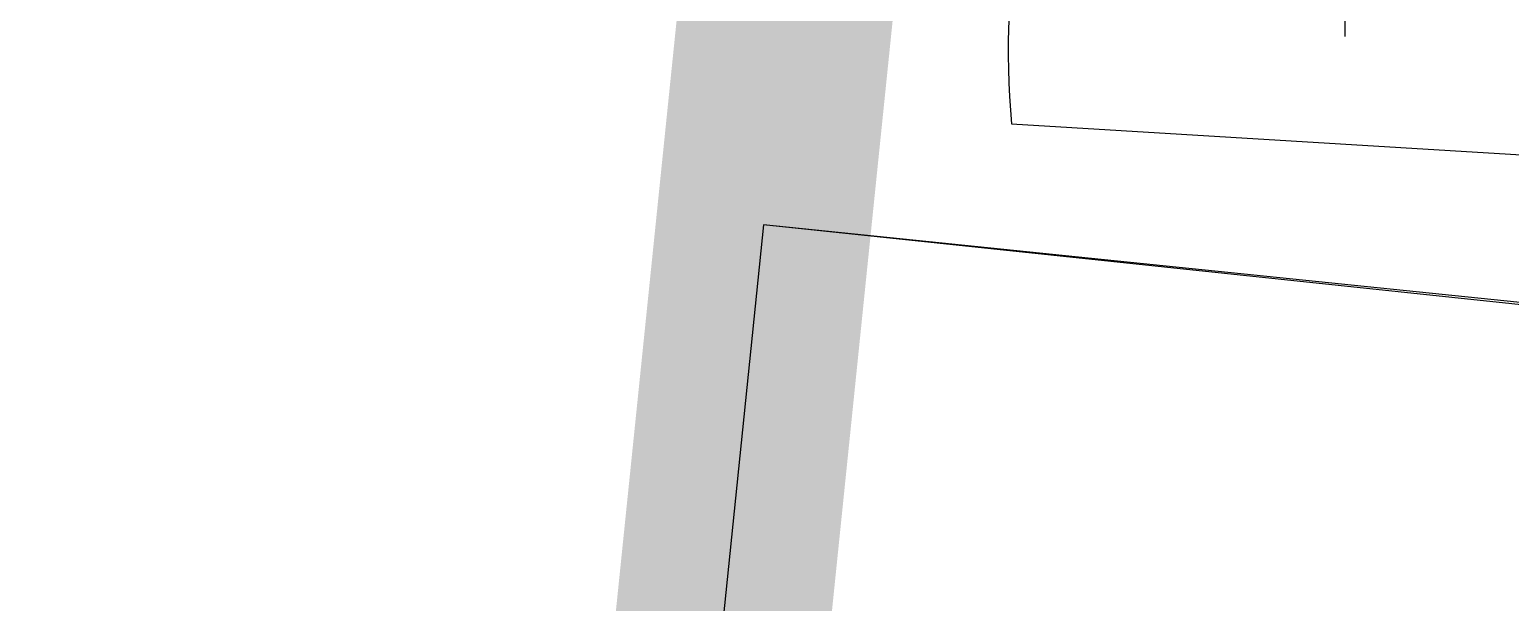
# Model space of a CAD drawing. Header units: feet. Extents: x 919634 to 928945, y 707022 to 708026.
# Drawn here: x 920102.47 to 920109.36, y 707431.36 to 707434.03 of the extents above; entities that cross this region are included whole.
import ezdxf

# ---------------------------------------------------------------- set-up
doc = ezdxf.new("R2010")
doc.units = ezdxf.units.FT
doc.header["$LTSCALE"] = 20
doc.header["$MEASUREMENT"] = 0
doc.linetypes.add('PHANTOM2', pattern=[1.25, 0.625, -0.125, 0.125, -0.125, 0.125, -0.125])
doc.layers.add('-u-site-propline', color=7, linetype='PHANTOM2', true_color=0xd10000)
for name, color, linetype in [('-u-site-xref', 7, 'Continuous'), ('LP-PATT-SHAR', 4, 'Continuous'), ('LP-SHAR-BRDR-CONT', 123, 'Continuous')]:
    doc.layers.add(name, color=color, linetype=linetype)
doc.layers.add('Site Plan$0$SP-SIDEWALK', color=2, linetype='Continuous', lineweight=25)
doc.layers.get('-u-site-xref').off()

# ---------------------------------------------------------------- blocks, each defined once
blk = doc.blocks.new('Site Plan')
at = {"layer": 'Site Plan$0$SP-SIDEWALK'}
blk.add_line((920116.0962, 707432.0716), (920105.8818, 707433.121), dxfattribs=at)
blk.add_lwpolyline([(920115.7677, 707432.0774), (920105.8818, 707433.121), (920105.5752, 707430.1367), (920115.7896, 707429.0775), (920128.456, 707429.17), (920128.4341, 707432.1699)], close=True, dxfattribs=at)

msp = doc.modelspace()

# ---------------------------------------------------------------- block references
at = {"layer": '-u-site-xref'}
msp.add_blockref('Site Plan', (0, 0), dxfattribs=at)

# ---------------------------------------------------------------- next in the draw order: hatches: boundary and pattern name
at = {"layer": 'LP-PATT-SHAR'}
h = msp.add_hatch(dxfattribs=at)
h.set_pattern_fill('CROSS', color=256, scale=5)
h.set_pattern_definition([(0, (920107.0242, 707433.0604), (1.25, 1.25), [0.625, -1.875]), (90, (920107.3367, 707432.7479), (-1.25, 1.25), [0.625, -1.875])])
edge = h.paths.add_edge_path()
edge.add_line((920115.6252, 707451.6001), (920113.0815, 707451.9399))
edge.add_arc((920069.9914, 707457.6962), 43.4729, 329.38411, 352.39103, ccw=False)
edge.add_arc((920110.6811, 707433.9238), 3.661, 153.51751, 185.19886)
edge.add_line((920107.0351, 707433.5921), (920115.7606, 707433.0604))
edge.add_line((920115.7606, 707433.0604), (920115.6252, 707451.6001))

# ---------------------------------------------------------------- next in the draw order: linework, layer by layer
at = {"layer": '-u-site-propline', "const_width": 1}
msp.add_lwpolyline([(920947.0001, 707545.9204), (920946.2014, 707600.8345), (920548.4734, 707598.2488), (920114.5755, 707595.4174), (920115.1048, 707522.8953), (920102.9669, 707404.7482), (920105.5431, 707051.8131), (920991.6971, 707057.3673), (920991.4729, 707093.1251), (921085.4392, 707093.7985), (921082.2021, 707546.7798)], close=True, dxfattribs=at)
at = {"layer": 'LP-SHAR-BRDR-CONT'}
msp.add_lwpolyline([(920115.6252, 707451.6001), (920113.0815, 707451.9399, -0.100725), (920107.4042, 707435.5563, 0.139123), (920107.0351, 707433.5921), (920115.7606, 707433.0604)], format="xyb", close=True, dxfattribs=at)

doc.saveas('drawing.dxf')
